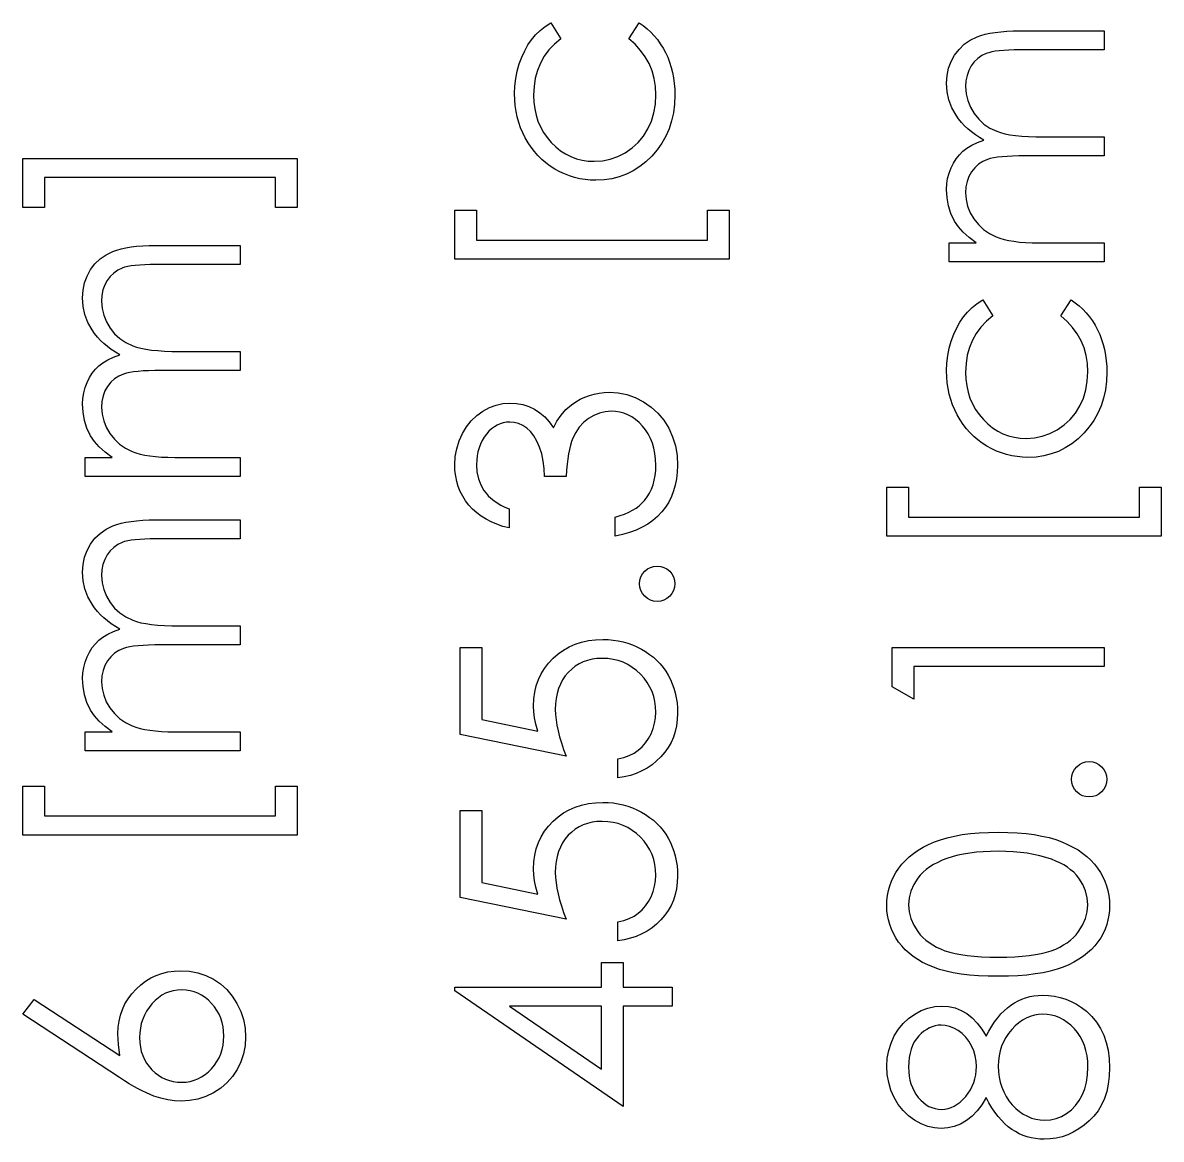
# Model space of a CAD drawing. Header units: millimetres. Extents: x -500 to 16, y 138 to 449.
# Drawn here: x -378.01 to -361.89, y 197.06 to 212.86 of the extents above; entities that cross this region are included whole.
import ezdxf

# ---------------------------------------------------------------- set-up
doc = ezdxf.new("R2010")
doc.units = ezdxf.units.MM

msp = doc.modelspace()

# ---------------------------------------------------------------- linework, layer by layer
at = {"color": 7, "linetype": 'Continuous', "flags": 128}
for points in [[(-370.532, 212.863), (-370.392, 212.638), (-370.392, 212.638), (-370.482, 212.562), (-370.56, 212.478), (-370.626, 212.389), (-370.68, 212.292), (-370.722, 212.189), (-370.752, 212.079), (-370.77, 211.963), (-370.776, 211.84), (-370.776, 211.84), (-370.772, 211.741), (-370.761, 211.646), (-370.741, 211.556), (-370.714, 211.47), (-370.678, 211.389), (-370.635, 211.311), (-370.585, 211.238), (-370.526, 211.169), (-370.462, 211.106), (-370.394, 211.052), (-370.323, 211.006), (-370.248, 210.969), (-370.171, 210.939), (-370.09, 210.919), (-370.005, 210.906), (-369.917, 210.902), (-369.917, 210.902), (-369.802, 210.91), (-369.691, 210.933), (-369.583, 210.971), (-369.478, 211.024), (-369.382, 211.092), (-369.296, 211.17), (-369.222, 211.26), (-369.159, 211.362), (-369.109, 211.472), (-369.074, 211.589), (-369.053, 211.712), (-369.046, 211.842), (-369.046, 211.842), (-369.052, 211.961), (-369.07, 212.074), (-369.1, 212.182), (-369.142, 212.285), (-369.196, 212.381), (-369.262, 212.472), (-369.34, 212.558), (-369.43, 212.638), (-369.43, 212.638), (-369.282, 212.863), (-369.282, 212.863), (-369.224, 212.823), (-369.169, 212.778), (-369.117, 212.73), (-369.069, 212.679), (-369.024, 212.625), (-368.983, 212.567), (-368.944, 212.505), (-368.909, 212.441), (-368.878, 212.374), (-368.851, 212.304), (-368.828, 212.232), (-368.81, 212.158), (-368.795, 212.082), (-368.785, 212.002), (-368.778, 211.921), (-368.776, 211.838), (-368.776, 211.838), (-368.781, 211.71), (-368.797, 211.589), (-368.822, 211.473), (-368.858, 211.362), (-368.904, 211.257), (-368.96, 211.157), (-369.026, 211.064), (-369.102, 210.975), (-369.186, 210.895), (-369.273, 210.826), (-369.366, 210.767), (-369.462, 210.719), (-369.564, 210.681), (-369.669, 210.654), (-369.779, 210.638), (-369.893, 210.633), (-369.893, 210.633), (-369.971, 210.635), (-370.047, 210.643), (-370.122, 210.655), (-370.195, 210.673), (-370.267, 210.695), (-370.338, 210.723), (-370.407, 210.755), (-370.475, 210.792), (-370.541, 210.835), (-370.602, 210.88), (-370.66, 210.929), (-370.715, 210.983), (-370.765, 211.039), (-370.812, 211.1), (-370.855, 211.165), (-370.895, 211.233), (-370.93, 211.304), (-370.961, 211.377), (-370.987, 211.452), (-371.008, 211.53), (-371.025, 211.609), (-371.036, 211.69), (-371.043, 211.774), (-371.046, 211.86), (-371.046, 211.86), (-371.041, 211.967), (-371.029, 212.074), (-371.008, 212.178), (-370.979, 212.28), (-370.943, 212.377), (-370.902, 212.467), (-370.856, 212.549), (-370.805, 212.624), (-370.748, 212.692), (-370.683, 212.754), (-370.611, 212.812), (-370.532, 212.863)], [(-364.892, 209.479), (-364.892, 209.748), (-364.892, 209.748), (-364.511, 209.748), (-364.511, 209.748), (-364.609, 209.823), (-364.694, 209.898), (-364.763, 209.975), (-364.819, 210.052), (-364.819, 210.052), (-364.868, 210.161), (-364.903, 210.273), (-364.923, 210.387), (-364.93, 210.504), (-364.93, 210.504), (-364.926, 210.583), (-364.915, 210.66), (-364.895, 210.735), (-364.867, 210.808), (-364.833, 210.877), (-364.794, 210.939), (-364.749, 210.995), (-364.7, 211.044), (-364.642, 211.088), (-364.573, 211.129), (-364.493, 211.167), (-364.401, 211.202), (-364.401, 211.202), (-364.464, 211.238), (-364.523, 211.276), (-364.578, 211.317), (-364.629, 211.36), (-364.677, 211.405), (-364.721, 211.452), (-364.76, 211.501), (-364.796, 211.553), (-364.855, 211.66), (-364.897, 211.771), (-364.922, 211.886), (-364.93, 212.006), (-364.93, 212.006), (-364.923, 212.116), (-364.902, 212.219), (-364.867, 212.316), (-364.817, 212.406), (-364.754, 212.487), (-364.68, 212.558), (-364.595, 212.616), (-364.499, 212.664), (-364.445, 212.684), (-364.384, 212.701), (-364.317, 212.715), (-364.243, 212.727), (-364.164, 212.736), (-364.078, 212.743), (-363.986, 212.747), (-363.887, 212.748), (-363.887, 212.748), (-362.7, 212.748), (-362.7, 212.748), (-362.7, 212.479), (-362.7, 212.479), (-363.888, 212.479), (-363.888, 212.479), (-363.972, 212.478), (-364.05, 212.476), (-364.12, 212.472), (-364.184, 212.466), (-364.241, 212.459), (-364.291, 212.45), (-364.334, 212.44), (-364.37, 212.428), (-364.433, 212.398), (-364.489, 212.359), (-364.538, 212.311), (-364.581, 212.253), (-364.616, 212.189), (-364.641, 212.118), (-364.656, 212.042), (-364.661, 211.959), (-364.661, 211.959), (-364.653, 211.857), (-364.631, 211.761), (-364.593, 211.667), (-364.541, 211.579), (-364.476, 211.499), (-364.401, 211.43), (-364.316, 211.373), (-364.221, 211.327), (-364.166, 211.309), (-364.104, 211.292), (-364.033, 211.279), (-363.953, 211.268), (-363.866, 211.259), (-363.77, 211.253), (-363.665, 211.249), (-363.552, 211.248), (-363.552, 211.248), (-362.7, 211.248), (-362.7, 211.248), (-362.7, 210.979), (-362.7, 210.979), (-363.814, 210.979), (-363.814, 210.979), (-363.909, 210.978), (-363.996, 210.976), (-364.075, 210.972), (-364.145, 210.966), (-364.209, 210.959), (-364.263, 210.951), (-364.311, 210.94), (-364.35, 210.928), (-364.417, 210.899), (-364.477, 210.86), (-364.53, 210.811), (-364.576, 210.753), (-364.614, 210.689), (-364.64, 210.617), (-364.656, 210.54), (-364.661, 210.457), (-364.661, 210.457), (-364.654, 210.36), (-364.632, 210.265), (-364.595, 210.174), (-364.544, 210.086), (-364.48, 210.006), (-364.406, 209.936), (-364.323, 209.878), (-364.229, 209.831), (-364.176, 209.812), (-364.117, 209.795), (-364.05, 209.78), (-363.978, 209.769), (-363.899, 209.759), (-363.813, 209.753), (-363.721, 209.749), (-363.622, 209.748), (-363.622, 209.748), (-362.7, 209.748), (-362.7, 209.748), (-362.7, 209.479), (-362.7, 209.479), (-364.892, 209.479)], [(-374.122, 210.94), (-374.123, 210.248), (-374.123, 210.248), (-374.43, 210.248), (-374.43, 210.248), (-374.43, 210.671), (-374.43, 210.671), (-377.7, 210.671), (-377.7, 210.671), (-377.7, 210.248), (-377.7, 210.248), (-378.007, 210.248), (-378.007, 210.248), (-378.007, 210.94), (-378.007, 210.94), (-374.123, 210.94)], [(-371.892, 209.517), (-371.892, 210.21), (-371.892, 210.21), (-371.584, 210.21), (-371.584, 210.21), (-371.584, 209.786), (-371.584, 209.786), (-368.315, 209.786), (-368.315, 209.786), (-368.315, 210.21), (-368.315, 210.21), (-368.007, 210.21), (-368.007, 210.21), (-368.007, 209.517), (-368.007, 209.517), (-371.892, 209.517)], [(-377.122, 206.44), (-377.123, 206.71), (-377.123, 206.71), (-376.742, 206.71), (-376.742, 206.71), (-376.84, 206.784), (-376.924, 206.86), (-376.994, 206.936), (-377.05, 207.014), (-377.05, 207.014), (-377.099, 207.122), (-377.133, 207.234), (-377.154, 207.348), (-377.161, 207.466), (-377.161, 207.466), (-377.157, 207.545), (-377.145, 207.622), (-377.126, 207.697), (-377.098, 207.77), (-377.064, 207.839), (-377.025, 207.901), (-376.98, 207.957), (-376.931, 208.005), (-376.873, 208.049), (-376.803, 208.091), (-376.724, 208.128), (-376.632, 208.163), (-376.632, 208.163), (-376.695, 208.199), (-376.754, 208.238), (-376.809, 208.279), (-376.86, 208.321), (-376.907, 208.366), (-376.951, 208.413), (-376.991, 208.463), (-377.026, 208.514), (-377.085, 208.621), (-377.127, 208.733), (-377.153, 208.848), (-377.161, 208.967), (-377.161, 208.967), (-377.154, 209.077), (-377.133, 209.181), (-377.097, 209.277), (-377.047, 209.368), (-376.985, 209.449), (-376.911, 209.519), (-376.826, 209.578), (-376.73, 209.625), (-376.675, 209.645), (-376.615, 209.662), (-376.547, 209.676), (-376.474, 209.689), (-376.395, 209.698), (-376.309, 209.704), (-376.216, 209.708), (-376.118, 209.71), (-376.118, 209.71), (-374.93, 209.71), (-374.93, 209.71), (-374.93, 209.44), (-374.93, 209.44), (-376.119, 209.44), (-376.119, 209.44), (-376.203, 209.44), (-376.281, 209.437), (-376.351, 209.433), (-376.415, 209.428), (-376.472, 209.42), (-376.522, 209.411), (-376.565, 209.401), (-376.601, 209.389), (-376.663, 209.359), (-376.719, 209.32), (-376.769, 209.272), (-376.812, 209.215), (-376.847, 209.151), (-376.872, 209.08), (-376.887, 209.003), (-376.892, 208.92), (-376.892, 208.92), (-376.884, 208.819), (-376.862, 208.722), (-376.824, 208.629), (-376.772, 208.541), (-376.707, 208.46), (-376.632, 208.392), (-376.546, 208.335), (-376.451, 208.289), (-376.397, 208.27), (-376.335, 208.254), (-376.264, 208.241), (-376.184, 208.229), (-376.097, 208.221), (-376.001, 208.214), (-375.896, 208.211), (-375.783, 208.21), (-375.783, 208.21), (-374.93, 208.21), (-374.93, 208.21), (-374.93, 207.94), (-374.93, 207.94), (-376.045, 207.94), (-376.045, 207.94), (-376.139, 207.94), (-376.227, 207.937), (-376.305, 207.933), (-376.376, 207.928), (-376.439, 207.92), (-376.494, 207.912), (-376.541, 207.902), (-376.581, 207.89), (-376.648, 207.86), (-376.708, 207.821), (-376.761, 207.773), (-376.807, 207.715), (-376.844, 207.65), (-376.871, 207.579), (-376.886, 207.502), (-376.892, 207.419), (-376.892, 207.419), (-376.885, 207.321), (-376.862, 207.227), (-376.826, 207.136), (-376.775, 207.048), (-376.711, 206.967), (-376.637, 206.898), (-376.553, 206.839), (-376.46, 206.792), (-376.407, 206.773), (-376.347, 206.756), (-376.281, 206.742), (-376.209, 206.731), (-376.13, 206.721), (-376.044, 206.715), (-375.952, 206.711), (-375.853, 206.71), (-375.853, 206.71), (-374.93, 206.71), (-374.93, 206.71), (-374.93, 206.44), (-374.93, 206.44), (-377.123, 206.44)], [(-364.416, 208.94), (-364.276, 208.715), (-364.276, 208.715), (-364.367, 208.639), (-364.445, 208.555), (-364.511, 208.466), (-364.565, 208.369), (-364.607, 208.266), (-364.637, 208.156), (-364.655, 208.04), (-364.661, 207.917), (-364.661, 207.917), (-364.657, 207.818), (-364.645, 207.723), (-364.626, 207.633), (-364.599, 207.547), (-364.563, 207.466), (-364.52, 207.388), (-364.469, 207.315), (-364.41, 207.246), (-364.346, 207.183), (-364.278, 207.129), (-364.207, 207.083), (-364.133, 207.045), (-364.055, 207.016), (-363.974, 206.996), (-363.889, 206.983), (-363.802, 206.979), (-363.802, 206.979), (-363.687, 206.987), (-363.575, 207.009), (-363.468, 207.048), (-363.363, 207.101), (-363.266, 207.169), (-363.18, 207.247), (-363.106, 207.337), (-363.044, 207.439), (-362.994, 207.549), (-362.959, 207.666), (-362.938, 207.789), (-362.93, 207.919), (-362.93, 207.919), (-362.936, 208.038), (-362.954, 208.151), (-362.984, 208.259), (-363.026, 208.362), (-363.081, 208.458), (-363.147, 208.549), (-363.225, 208.635), (-363.315, 208.715), (-363.315, 208.715), (-363.167, 208.94), (-363.167, 208.94), (-363.109, 208.899), (-363.053, 208.855), (-363.002, 208.807), (-362.954, 208.756), (-362.909, 208.702), (-362.867, 208.643), (-362.829, 208.582), (-362.794, 208.518), (-362.763, 208.451), (-362.736, 208.381), (-362.713, 208.309), (-362.694, 208.235), (-362.68, 208.158), (-362.669, 208.079), (-362.663, 207.998), (-362.661, 207.914), (-362.661, 207.914), (-362.666, 207.787), (-362.681, 207.666), (-362.707, 207.55), (-362.742, 207.439), (-362.788, 207.334), (-362.844, 207.234), (-362.91, 207.14), (-362.987, 207.052), (-363.07, 206.972), (-363.158, 206.902), (-363.251, 206.844), (-363.347, 206.795), (-363.448, 206.758), (-363.553, 206.731), (-363.663, 206.715), (-363.778, 206.71), (-363.778, 206.71), (-363.855, 206.712), (-363.931, 206.72), (-364.007, 206.732), (-364.08, 206.75), (-364.152, 206.772), (-364.223, 206.8), (-364.292, 206.832), (-364.36, 206.869), (-364.425, 206.911), (-364.487, 206.957), (-364.545, 207.006), (-364.599, 207.06), (-364.65, 207.116), (-364.697, 207.177), (-364.74, 207.242), (-364.779, 207.31), (-364.815, 207.381), (-364.846, 207.454), (-364.871, 207.529), (-364.892, 207.607), (-364.909, 207.686), (-364.921, 207.767), (-364.928, 207.851), (-364.93, 207.937), (-364.93, 207.937), (-364.926, 208.044), (-364.913, 208.151), (-364.893, 208.255), (-364.864, 208.357), (-364.828, 208.454), (-364.787, 208.544), (-364.741, 208.626), (-364.69, 208.701), (-364.632, 208.768), (-364.568, 208.831), (-364.496, 208.889), (-364.416, 208.94)], [(-371.123, 205.979), (-371.123, 205.71), (-371.123, 205.71), (-371.213, 205.733), (-371.297, 205.762), (-371.376, 205.795), (-371.45, 205.833), (-371.519, 205.876), (-371.582, 205.924), (-371.64, 205.977), (-371.692, 206.035), (-371.739, 206.096), (-371.779, 206.16), (-371.814, 206.227), (-371.842, 206.297), (-371.864, 206.369), (-371.879, 206.445), (-371.889, 206.522), (-371.892, 206.603), (-371.892, 206.603), (-371.885, 206.72), (-371.865, 206.833), (-371.831, 206.942), (-371.784, 207.047), (-371.726, 207.144), (-371.658, 207.229), (-371.581, 207.303), (-371.494, 207.366), (-371.401, 207.415), (-371.307, 207.451), (-371.211, 207.472), (-371.112, 207.479), (-371.112, 207.479), (-371.017, 207.473), (-370.928, 207.457), (-370.843, 207.429), (-370.763, 207.391), (-370.689, 207.342), (-370.619, 207.282), (-370.555, 207.211), (-370.495, 207.128), (-370.495, 207.128), (-370.447, 207.223), (-370.387, 207.309), (-370.319, 207.386), (-370.239, 207.454), (-370.239, 207.454), (-370.179, 207.496), (-370.117, 207.532), (-370.053, 207.563), (-369.987, 207.588), (-369.919, 207.607), (-369.85, 207.621), (-369.779, 207.63), (-369.706, 207.633), (-369.706, 207.633), (-369.581, 207.624), (-369.458, 207.598), (-369.338, 207.556), (-369.221, 207.496), (-369.112, 207.421), (-369.016, 207.335), (-368.934, 207.235), (-368.864, 207.123), (-368.809, 207.002), (-368.769, 206.873), (-368.746, 206.737), (-368.738, 206.595), (-368.738, 206.595), (-368.742, 206.499), (-368.752, 206.406), (-368.77, 206.318), (-368.794, 206.234), (-368.826, 206.154), (-368.864, 206.078), (-368.91, 206.006), (-368.963, 205.938), (-369.022, 205.875), (-369.088, 205.818), (-369.161, 205.766), (-369.24, 205.72), (-369.326, 205.68), (-369.418, 205.646), (-369.517, 205.617), (-369.623, 205.594), (-369.623, 205.594), (-369.623, 205.863), (-369.623, 205.863), (-369.553, 205.885), (-369.489, 205.908), (-369.43, 205.935), (-369.376, 205.963), (-369.326, 205.993), (-369.282, 206.026), (-369.242, 206.061), (-369.208, 206.098), (-369.208, 206.098), (-369.17, 206.149), (-369.137, 206.204), (-369.109, 206.261), (-369.086, 206.322), (-369.069, 206.386), (-369.056, 206.454), (-369.048, 206.525), (-369.046, 206.6), (-369.046, 206.6), (-369.049, 206.684), (-369.058, 206.764), (-369.072, 206.839), (-369.093, 206.911), (-369.12, 206.978), (-369.153, 207.041), (-369.191, 207.099), (-369.236, 207.154), (-369.284, 207.203), (-369.335, 207.246), (-369.387, 207.282), (-369.442, 207.311), (-369.498, 207.334), (-369.557, 207.35), (-369.618, 207.36), (-369.68, 207.363), (-369.68, 207.363), (-369.764, 207.357), (-369.845, 207.338), (-369.923, 207.305), (-369.999, 207.259), (-370.068, 207.203), (-370.129, 207.138), (-370.18, 207.064), (-370.222, 206.981), (-370.24, 206.934), (-370.256, 206.881), (-370.27, 206.823), (-370.282, 206.758), (-370.293, 206.688), (-370.302, 206.612), (-370.31, 206.529), (-370.315, 206.44), (-370.315, 206.44), (-370.623, 206.44), (-370.623, 206.44), (-370.627, 206.551), (-370.64, 206.657), (-370.662, 206.758), (-370.694, 206.854), (-370.731, 206.941), (-370.774, 207.015), (-370.822, 207.076), (-370.874, 207.125), (-370.93, 207.162), (-370.989, 207.189), (-371.05, 207.204), (-371.114, 207.21), (-371.114, 207.21), (-371.16, 207.207), (-371.206, 207.199), (-371.25, 207.186), (-371.292, 207.167), (-371.332, 207.143), (-371.371, 207.113), (-371.409, 207.079), (-371.445, 207.038), (-371.477, 206.994), (-371.505, 206.948), (-371.529, 206.898), (-371.549, 206.845), (-371.564, 206.789), (-371.575, 206.731), (-371.582, 206.67), (-371.584, 206.606), (-371.584, 206.606), (-371.578, 206.504), (-371.558, 206.408), (-371.525, 206.321), (-371.479, 206.24), (-371.45, 206.202), (-371.417, 206.166), (-371.38, 206.131), (-371.337, 206.098), (-371.29, 206.065), (-371.239, 206.035), (-371.183, 206.006), (-371.123, 205.979)], [(-365.776, 205.594), (-365.776, 206.286), (-365.776, 206.286), (-365.469, 206.286), (-365.469, 206.286), (-365.469, 205.863), (-365.469, 205.863), (-362.2, 205.863), (-362.2, 205.863), (-362.2, 206.286), (-362.2, 206.286), (-361.892, 206.286), (-361.892, 206.286), (-361.892, 205.594), (-361.892, 205.594), (-365.776, 205.594)], [(-377.122, 202.556), (-377.123, 202.825), (-377.123, 202.825), (-376.742, 202.825), (-376.742, 202.825), (-376.84, 202.899), (-376.924, 202.975), (-376.994, 203.051), (-377.05, 203.129), (-377.05, 203.129), (-377.099, 203.238), (-377.133, 203.35), (-377.154, 203.464), (-377.161, 203.581), (-377.161, 203.581), (-377.157, 203.66), (-377.145, 203.737), (-377.126, 203.812), (-377.098, 203.885), (-377.064, 203.954), (-377.025, 204.016), (-376.98, 204.072), (-376.931, 204.121), (-376.873, 204.164), (-376.803, 204.206), (-376.724, 204.244), (-376.632, 204.279), (-376.632, 204.279), (-376.695, 204.315), (-376.754, 204.353), (-376.809, 204.394), (-376.86, 204.437), (-376.907, 204.482), (-376.951, 204.529), (-376.991, 204.578), (-377.026, 204.63), (-377.085, 204.737), (-377.127, 204.848), (-377.153, 204.963), (-377.161, 205.083), (-377.161, 205.083), (-377.154, 205.193), (-377.133, 205.296), (-377.097, 205.393), (-377.047, 205.483), (-376.985, 205.564), (-376.911, 205.634), (-376.826, 205.693), (-376.73, 205.741), (-376.675, 205.761), (-376.615, 205.777), (-376.547, 205.792), (-376.474, 205.804), (-376.395, 205.813), (-376.309, 205.82), (-376.216, 205.824), (-376.118, 205.825), (-376.118, 205.825), (-374.93, 205.825), (-374.93, 205.825), (-374.93, 205.556), (-374.93, 205.556), (-376.119, 205.556), (-376.119, 205.556), (-376.203, 205.555), (-376.281, 205.553), (-376.351, 205.548), (-376.415, 205.543), (-376.472, 205.536), (-376.522, 205.527), (-376.565, 205.517), (-376.601, 205.505), (-376.663, 205.475), (-376.719, 205.436), (-376.769, 205.387), (-376.812, 205.33), (-376.847, 205.266), (-376.872, 205.195), (-376.887, 205.119), (-376.892, 205.036), (-376.892, 205.036), (-376.884, 204.934), (-376.862, 204.838), (-376.824, 204.744), (-376.772, 204.656), (-376.707, 204.576), (-376.632, 204.507), (-376.546, 204.45), (-376.451, 204.404), (-376.397, 204.386), (-376.335, 204.369), (-376.264, 204.356), (-376.184, 204.345), (-376.097, 204.336), (-376.001, 204.33), (-375.896, 204.326), (-375.783, 204.325), (-375.783, 204.325), (-374.93, 204.325), (-374.93, 204.325), (-374.93, 204.056), (-374.93, 204.056), (-376.045, 204.056), (-376.045, 204.056), (-376.139, 204.055), (-376.227, 204.053), (-376.305, 204.048), (-376.376, 204.043), (-376.439, 204.036), (-376.494, 204.027), (-376.541, 204.017), (-376.581, 204.005), (-376.648, 203.976), (-376.708, 203.937), (-376.761, 203.888), (-376.807, 203.83), (-376.844, 203.765), (-376.871, 203.694), (-376.886, 203.617), (-376.892, 203.534), (-376.892, 203.534), (-376.885, 203.437), (-376.862, 203.342), (-376.826, 203.251), (-376.775, 203.163), (-376.711, 203.083), (-376.637, 203.013), (-376.553, 202.955), (-376.46, 202.908), (-376.407, 202.889), (-376.347, 202.872), (-376.281, 202.857), (-376.209, 202.846), (-376.13, 202.836), (-376.044, 202.83), (-375.952, 202.826), (-375.853, 202.825), (-375.853, 202.825), (-374.93, 202.825), (-374.93, 202.825), (-374.93, 202.556), (-374.93, 202.556), (-377.123, 202.556)], [(-369.276, 204.921), (-369.272, 204.971), (-369.258, 205.017), (-369.236, 205.059), (-369.204, 205.098), (-369.165, 205.13), (-369.123, 205.153), (-369.077, 205.166), (-369.026, 205.171), (-369.026, 205.171), (-368.977, 205.166), (-368.931, 205.153), (-368.889, 205.13), (-368.85, 205.098), (-368.818, 205.059), (-368.795, 205.017), (-368.781, 204.971), (-368.776, 204.921), (-368.776, 204.921), (-368.781, 204.871), (-368.795, 204.826), (-368.818, 204.783), (-368.85, 204.744), (-368.889, 204.713), (-368.931, 204.69), (-368.977, 204.676), (-369.026, 204.671), (-369.026, 204.671), (-369.077, 204.676), (-369.123, 204.69), (-369.165, 204.713), (-369.204, 204.744), (-369.236, 204.783), (-369.258, 204.826), (-369.272, 204.871), (-369.276, 204.921)], [(-371.815, 204.017), (-371.507, 204.017), (-371.507, 204.017), (-371.507, 202.997), (-371.507, 202.997), (-370.718, 202.835), (-370.718, 202.835), (-370.743, 202.931), (-370.762, 203.021), (-370.773, 203.107), (-370.776, 203.189), (-370.776, 203.189), (-370.772, 203.289), (-370.759, 203.385), (-370.738, 203.476), (-370.707, 203.564), (-370.669, 203.646), (-370.621, 203.723), (-370.566, 203.797), (-370.501, 203.866), (-370.43, 203.928), (-370.353, 203.982), (-370.273, 204.029), (-370.187, 204.066), (-370.096, 204.095), (-370.001, 204.116), (-369.9, 204.128), (-369.795, 204.133), (-369.795, 204.133), (-369.722, 204.13), (-369.65, 204.124), (-369.579, 204.113), (-369.51, 204.098), (-369.444, 204.079), (-369.377, 204.056), (-369.313, 204.027), (-369.251, 203.996), (-369.191, 203.96), (-369.134, 203.921), (-369.081, 203.88), (-369.031, 203.835), (-368.986, 203.787), (-368.944, 203.736), (-368.905, 203.683), (-368.87, 203.625), (-368.839, 203.566), (-368.813, 203.504), (-368.79, 203.44), (-368.771, 203.374), (-368.757, 203.306), (-368.746, 203.235), (-368.74, 203.161), (-368.738, 203.086), (-368.738, 203.086), (-368.742, 202.997), (-368.753, 202.911), (-368.771, 202.829), (-368.797, 202.75), (-368.831, 202.675), (-368.871, 202.603), (-368.919, 202.535), (-368.974, 202.47), (-369.035, 202.411), (-369.1, 202.358), (-369.17, 202.311), (-369.245, 202.27), (-369.323, 202.236), (-369.406, 202.208), (-369.493, 202.187), (-369.584, 202.171), (-369.584, 202.171), (-369.584, 202.44), (-369.584, 202.44), (-369.499, 202.462), (-369.422, 202.49), (-369.354, 202.524), (-369.294, 202.564), (-369.241, 202.612), (-369.194, 202.666), (-369.151, 202.728), (-369.114, 202.797), (-369.084, 202.871), (-369.063, 202.946), (-369.05, 203.023), (-369.046, 203.102), (-369.046, 203.102), (-369.049, 203.179), (-369.06, 203.253), (-369.076, 203.324), (-369.1, 203.393), (-369.13, 203.458), (-369.168, 203.521), (-369.212, 203.582), (-369.263, 203.639), (-369.319, 203.692), (-369.379, 203.737), (-369.442, 203.776), (-369.508, 203.808), (-369.578, 203.832), (-369.65, 203.85), (-369.727, 203.86), (-369.806, 203.863), (-369.806, 203.863), (-369.879, 203.86), (-369.947, 203.851), (-370.012, 203.836), (-370.073, 203.814), (-370.132, 203.786), (-370.186, 203.753), (-370.237, 203.713), (-370.285, 203.666), (-370.328, 203.615), (-370.365, 203.559), (-370.397, 203.5), (-370.422, 203.436), (-370.443, 203.368), (-370.457, 203.296), (-370.466, 203.22), (-370.469, 203.14), (-370.469, 203.14), (-370.466, 203.07), (-370.459, 202.996), (-370.447, 202.919), (-370.43, 202.838), (-370.409, 202.754), (-370.382, 202.666), (-370.351, 202.574), (-370.315, 202.479), (-370.315, 202.479), (-371.815, 202.786), (-371.815, 202.786), (-371.815, 204.017)], [(-365.699, 203.463), (-365.7, 204.017), (-365.7, 204.017), (-362.7, 204.017), (-362.7, 204.017), (-362.7, 203.748), (-362.7, 203.748), (-365.392, 203.748), (-365.392, 203.748), (-365.392, 203.286), (-365.392, 203.286), (-365.7, 203.463)], [(-363.161, 202.152), (-363.156, 202.202), (-363.143, 202.248), (-363.12, 202.29), (-363.088, 202.329), (-363.05, 202.36), (-363.008, 202.384), (-362.962, 202.397), (-362.911, 202.402), (-362.911, 202.402), (-362.862, 202.397), (-362.816, 202.384), (-362.773, 202.36), (-362.735, 202.329), (-362.703, 202.29), (-362.68, 202.248), (-362.666, 202.202), (-362.661, 202.152), (-362.661, 202.152), (-362.666, 202.102), (-362.68, 202.056), (-362.703, 202.014), (-362.735, 201.975), (-362.773, 201.943), (-362.816, 201.92), (-362.862, 201.907), (-362.911, 201.902), (-362.911, 201.902), (-362.962, 201.907), (-363.008, 201.92), (-363.05, 201.943), (-363.088, 201.975), (-363.12, 202.014), (-363.143, 202.056), (-363.156, 202.102), (-363.161, 202.152)], [(-378.007, 201.363), (-378.007, 202.056), (-378.007, 202.056), (-377.7, 202.056), (-377.7, 202.056), (-377.7, 201.633), (-377.7, 201.633), (-374.43, 201.633), (-374.43, 201.633), (-374.43, 202.056), (-374.43, 202.056), (-374.123, 202.056), (-374.123, 202.056), (-374.123, 201.363), (-374.123, 201.363), (-378.007, 201.363)], [(-371.815, 201.71), (-371.507, 201.71), (-371.507, 201.71), (-371.507, 200.689), (-371.507, 200.689), (-370.718, 200.527), (-370.718, 200.527), (-370.743, 200.623), (-370.762, 200.714), (-370.773, 200.8), (-370.776, 200.881), (-370.776, 200.881), (-370.772, 200.981), (-370.759, 201.077), (-370.738, 201.169), (-370.707, 201.256), (-370.669, 201.338), (-370.621, 201.416), (-370.566, 201.489), (-370.501, 201.558), (-370.43, 201.621), (-370.353, 201.675), (-370.273, 201.721), (-370.187, 201.758), (-370.096, 201.788), (-370.001, 201.808), (-369.9, 201.821), (-369.795, 201.825), (-369.795, 201.825), (-369.722, 201.823), (-369.65, 201.817), (-369.579, 201.806), (-369.51, 201.791), (-369.444, 201.771), (-369.377, 201.748), (-369.313, 201.72), (-369.251, 201.688), (-369.191, 201.652), (-369.134, 201.613), (-369.081, 201.572), (-369.031, 201.527), (-368.986, 201.479), (-368.944, 201.428), (-368.905, 201.375), (-368.87, 201.318), (-368.839, 201.258), (-368.813, 201.196), (-368.79, 201.133), (-368.771, 201.067), (-368.757, 200.998), (-368.746, 200.927), (-368.74, 200.854), (-368.738, 200.779), (-368.738, 200.779), (-368.742, 200.689), (-368.753, 200.603), (-368.771, 200.521), (-368.797, 200.442), (-368.831, 200.367), (-368.871, 200.295), (-368.919, 200.227), (-368.974, 200.163), (-369.035, 200.103), (-369.1, 200.05), (-369.17, 200.003), (-369.245, 199.963), (-369.323, 199.928), (-369.406, 199.901), (-369.493, 199.879), (-369.584, 199.863), (-369.584, 199.863), (-369.584, 200.133), (-369.584, 200.133), (-369.499, 200.154), (-369.422, 200.182), (-369.354, 200.216), (-369.294, 200.256), (-369.241, 200.304), (-369.194, 200.359), (-369.151, 200.42), (-369.114, 200.49), (-369.084, 200.563), (-369.063, 200.639), (-369.05, 200.716), (-369.046, 200.794), (-369.046, 200.794), (-369.049, 200.871), (-369.06, 200.945), (-369.076, 201.017), (-369.1, 201.085), (-369.13, 201.151), (-369.168, 201.214), (-369.212, 201.274), (-369.263, 201.332), (-369.319, 201.384), (-369.379, 201.429), (-369.442, 201.468), (-369.508, 201.5), (-369.578, 201.524), (-369.65, 201.542), (-369.727, 201.552), (-369.806, 201.556), (-369.806, 201.556), (-369.879, 201.553), (-369.947, 201.544), (-370.012, 201.528), (-370.073, 201.506), (-370.132, 201.479), (-370.186, 201.445), (-370.237, 201.405), (-370.285, 201.359), (-370.328, 201.308), (-370.365, 201.252), (-370.397, 201.192), (-370.422, 201.128), (-370.443, 201.061), (-370.457, 200.988), (-370.466, 200.913), (-370.469, 200.832), (-370.469, 200.832), (-370.466, 200.762), (-370.459, 200.689), (-370.447, 200.612), (-370.43, 200.53), (-370.409, 200.446), (-370.382, 200.358), (-370.351, 200.267), (-370.315, 200.171), (-370.315, 200.171), (-371.815, 200.479), (-371.815, 200.479), (-371.815, 201.71)], [(-364.198, 199.363), (-364.343, 199.365), (-364.478, 199.371), (-364.606, 199.381), (-364.725, 199.395), (-364.836, 199.413), (-364.938, 199.435), (-365.032, 199.461), (-365.117, 199.49), (-365.196, 199.523), (-365.27, 199.56), (-365.338, 199.6), (-365.403, 199.643), (-365.462, 199.69), (-365.516, 199.739), (-365.565, 199.792), (-365.609, 199.848), (-365.648, 199.907), (-365.683, 199.968), (-365.711, 200.03), (-365.734, 200.094), (-365.753, 200.16), (-365.766, 200.227), (-365.774, 200.295), (-365.776, 200.366), (-365.776, 200.366), (-365.774, 200.438), (-365.766, 200.508), (-365.753, 200.576), (-365.734, 200.643), (-365.711, 200.708), (-365.681, 200.771), (-365.648, 200.833), (-365.608, 200.892), (-365.564, 200.949), (-365.513, 201.004), (-365.459, 201.055), (-365.398, 201.103), (-365.332, 201.148), (-365.261, 201.19), (-365.185, 201.229), (-365.103, 201.265), (-365.016, 201.297), (-364.92, 201.325), (-364.818, 201.348), (-364.709, 201.368), (-364.592, 201.383), (-364.468, 201.393), (-364.337, 201.399), (-364.198, 201.402), (-364.198, 201.402), (-364.061, 201.399), (-363.93, 201.393), (-363.806, 201.383), (-363.691, 201.368), (-363.582, 201.349), (-363.48, 201.326), (-363.385, 201.298), (-363.298, 201.267), (-363.217, 201.231), (-363.141, 201.193), (-363.07, 201.151), (-363.004, 201.106), (-362.944, 201.058), (-362.889, 201.006), (-362.838, 200.952), (-362.793, 200.894), (-362.753, 200.834), (-362.719, 200.772), (-362.689, 200.708), (-362.665, 200.643), (-362.647, 200.577), (-362.633, 200.508), (-362.625, 200.438), (-362.623, 200.366), (-362.623, 200.366), (-362.625, 200.295), (-362.633, 200.227), (-362.646, 200.16), (-362.664, 200.095), (-362.687, 200.031), (-362.716, 199.969), (-362.749, 199.909), (-362.788, 199.851), (-362.832, 199.795), (-362.88, 199.742), (-362.935, 199.693), (-362.994, 199.646), (-363.058, 199.603), (-363.127, 199.563), (-363.202, 199.526), (-363.281, 199.492), (-363.367, 199.462), (-363.462, 199.436), (-363.564, 199.414), (-363.674, 199.396), (-363.793, 199.381), (-363.92, 199.371), (-364.055, 199.365), (-364.198, 199.363)], [(-364.199, 199.633), (-364.079, 199.634), (-363.966, 199.639), (-363.861, 199.646), (-363.763, 199.655), (-363.673, 199.669), (-363.591, 199.684), (-363.516, 199.703), (-363.448, 199.725), (-363.386, 199.749), (-363.329, 199.776), (-363.275, 199.806), (-363.224, 199.838), (-363.178, 199.874), (-363.135, 199.911), (-363.097, 199.952), (-363.062, 199.996), (-363.004, 200.087), (-362.963, 200.181), (-362.939, 200.277), (-362.93, 200.375), (-362.93, 200.375), (-362.938, 200.475), (-362.962, 200.571), (-363.002, 200.663), (-363.059, 200.753), (-363.093, 200.795), (-363.131, 200.835), (-363.174, 200.872), (-363.22, 200.907), (-363.27, 200.939), (-363.325, 200.969), (-363.383, 200.995), (-363.445, 201.019), (-363.445, 201.019), (-363.526, 201.045), (-363.61, 201.069), (-363.698, 201.088), (-363.79, 201.104), (-363.886, 201.116), (-363.987, 201.125), (-364.091, 201.131), (-364.2, 201.133), (-364.2, 201.133), (-364.308, 201.131), (-364.411, 201.127), (-364.509, 201.118), (-364.602, 201.107), (-364.691, 201.093), (-364.773, 201.076), (-364.852, 201.055), (-364.925, 201.032), (-364.993, 201.005), (-365.056, 200.976), (-365.115, 200.945), (-365.169, 200.911), (-365.219, 200.875), (-365.263, 200.836), (-365.303, 200.795), (-365.338, 200.752), (-365.395, 200.661), (-365.436, 200.569), (-365.46, 200.473), (-365.469, 200.375), (-365.469, 200.375), (-365.46, 200.276), (-365.436, 200.179), (-365.395, 200.086), (-365.338, 199.996), (-365.303, 199.952), (-365.265, 199.912), (-365.223, 199.874), (-365.177, 199.839), (-365.126, 199.807), (-365.073, 199.777), (-365.015, 199.75), (-364.953, 199.725), (-364.886, 199.704), (-364.811, 199.685), (-364.728, 199.669), (-364.637, 199.656), (-364.539, 199.646), (-364.434, 199.639), (-364.32, 199.634), (-364.2, 199.633)], [(-371.892, 199.155), (-371.892, 199.21), (-371.892, 199.21), (-369.815, 199.21), (-369.815, 199.21), (-369.815, 199.556), (-369.815, 199.556), (-369.507, 199.556), (-369.507, 199.556), (-369.507, 199.21), (-369.507, 199.21), (-368.815, 199.21), (-368.815, 199.21), (-368.815, 198.94), (-368.815, 198.94), (-369.507, 198.94), (-369.507, 198.94), (-369.507, 197.517), (-369.507, 197.517), (-371.892, 199.155)], [(-378.007, 198.825), (-377.844, 199.032), (-377.844, 199.032), (-376.632, 198.24), (-376.632, 198.24), (-376.654, 198.398), (-376.661, 198.55), (-376.661, 198.55), (-376.657, 198.642), (-376.645, 198.729), (-376.625, 198.814), (-376.597, 198.894), (-376.561, 198.971), (-376.517, 199.045), (-376.465, 199.115), (-376.404, 199.181), (-376.338, 199.242), (-376.269, 199.295), (-376.195, 199.339), (-376.118, 199.375), (-376.037, 199.404), (-375.953, 199.424), (-375.864, 199.436), (-375.772, 199.44), (-375.772, 199.44), (-375.647, 199.433), (-375.527, 199.41), (-375.414, 199.373), (-375.307, 199.32), (-375.208, 199.254), (-375.12, 199.175), (-375.043, 199.083), (-374.976, 198.979), (-374.922, 198.866), (-374.884, 198.749), (-374.861, 198.628), (-374.853, 198.503), (-374.853, 198.503), (-374.861, 198.382), (-374.883, 198.265), (-374.92, 198.153), (-374.972, 198.045), (-375.038, 197.946), (-375.115, 197.857), (-375.205, 197.78), (-375.306, 197.714), (-375.416, 197.662), (-375.529, 197.624), (-375.646, 197.602), (-375.767, 197.594), (-375.767, 197.594), (-375.859, 197.599), (-375.955, 197.613), (-376.052, 197.636), (-376.152, 197.667), (-376.204, 197.688), (-376.258, 197.711), (-376.315, 197.739), (-376.374, 197.77), (-376.437, 197.804), (-376.501, 197.842), (-376.569, 197.884), (-376.638, 197.929), (-376.638, 197.929), (-378.007, 198.825)], [(-376.353, 198.494), (-376.35, 198.425), (-376.343, 198.36), (-376.329, 198.298), (-376.31, 198.24), (-376.285, 198.184), (-376.255, 198.133), (-376.22, 198.084), (-376.179, 198.038), (-376.135, 197.997), (-376.087, 197.962), (-376.038, 197.932), (-375.986, 197.907), (-375.932, 197.888), (-375.876, 197.874), (-375.817, 197.866), (-375.756, 197.863), (-375.756, 197.863), (-375.695, 197.866), (-375.637, 197.875), (-375.581, 197.89), (-375.528, 197.911), (-375.476, 197.938), (-375.427, 197.971), (-375.38, 198.009), (-375.335, 198.054), (-375.294, 198.104), (-375.259, 198.155), (-375.229, 198.21), (-375.204, 198.266), (-375.186, 198.325), (-375.172, 198.387), (-375.164, 198.451), (-375.161, 198.517), (-375.161, 198.517), (-375.164, 198.584), (-375.172, 198.648), (-375.186, 198.71), (-375.204, 198.768), (-375.229, 198.825), (-375.259, 198.879), (-375.294, 198.93), (-375.335, 198.979), (-375.38, 199.024), (-375.427, 199.064), (-375.476, 199.096), (-375.528, 199.123), (-375.581, 199.144), (-375.637, 199.159), (-375.695, 199.168), (-375.756, 199.171), (-375.756, 199.171), (-375.817, 199.168), (-375.876, 199.158), (-375.932, 199.143), (-375.986, 199.122), (-376.038, 199.094), (-376.087, 199.059), (-376.135, 199.019), (-376.179, 198.973), (-376.22, 198.922), (-376.255, 198.868), (-376.285, 198.812), (-376.31, 198.754), (-376.329, 198.693), (-376.343, 198.629), (-376.35, 198.563), (-376.353, 198.494)], [(-364.371, 198.514), (-364.332, 198.588), (-364.291, 198.655), (-364.25, 198.718), (-364.207, 198.776), (-364.162, 198.829), (-364.117, 198.876), (-364.07, 198.918), (-364.021, 198.955), (-363.971, 198.988), (-363.919, 199.016), (-363.865, 199.04), (-363.811, 199.059), (-363.754, 199.075), (-363.695, 199.086), (-363.635, 199.092), (-363.573, 199.094), (-363.573, 199.094), (-363.487, 199.091), (-363.403, 199.08), (-363.321, 199.062), (-363.242, 199.038), (-363.165, 199.005), (-363.092, 198.966), (-363.02, 198.92), (-362.952, 198.867), (-362.952, 198.867), (-362.875, 198.794), (-362.808, 198.713), (-362.751, 198.625), (-362.705, 198.529), (-362.669, 198.425), (-362.643, 198.315), (-362.628, 198.196), (-362.623, 198.071), (-362.623, 198.071), (-362.627, 197.95), (-362.641, 197.836), (-362.663, 197.73), (-362.695, 197.632), (-362.736, 197.541), (-362.785, 197.458), (-362.844, 197.382), (-362.912, 197.314), (-362.985, 197.253), (-363.06, 197.201), (-363.137, 197.157), (-363.215, 197.12), (-363.296, 197.092), (-363.379, 197.072), (-363.463, 197.06), (-363.549, 197.056), (-363.549, 197.056), (-363.612, 197.058), (-363.673, 197.065), (-363.733, 197.076), (-363.791, 197.091), (-363.847, 197.11), (-363.903, 197.134), (-363.956, 197.163), (-364.008, 197.195), (-364.058, 197.233), (-364.107, 197.276), (-364.154, 197.324), (-364.2, 197.378), (-364.245, 197.437), (-364.288, 197.502), (-364.331, 197.572), (-364.371, 197.648), (-364.371, 197.648), (-364.43, 197.545), (-364.496, 197.456), (-364.57, 197.381), (-364.65, 197.319), (-364.734, 197.271), (-364.822, 197.237), (-364.913, 197.216), (-365.007, 197.21), (-365.007, 197.21), (-365.102, 197.217), (-365.197, 197.238), (-365.29, 197.275), (-365.383, 197.326), (-365.469, 197.389), (-365.546, 197.464), (-365.614, 197.549), (-365.671, 197.646), (-365.718, 197.75), (-365.75, 197.859), (-365.77, 197.972), (-365.776, 198.089), (-365.776, 198.089), (-365.77, 198.203), (-365.75, 198.312), (-365.716, 198.417), (-365.67, 198.518), (-365.612, 198.612), (-365.544, 198.695), (-365.468, 198.767), (-365.382, 198.828), (-365.289, 198.877), (-365.194, 198.912), (-365.097, 198.933), (-364.998, 198.94), (-364.998, 198.94), (-364.901, 198.934), (-364.809, 198.914), (-364.723, 198.88), (-364.642, 198.834), (-364.566, 198.774), (-364.496, 198.701), (-364.43, 198.614), (-364.371, 198.514)], [(-369.815, 198.94), (-371.118, 198.94), (-371.118, 198.94), (-369.815, 198.046), (-369.815, 198.046), (-369.815, 198.94)], [(-364.199, 198.091), (-364.197, 198.011), (-364.187, 197.935), (-364.172, 197.862), (-364.15, 197.792), (-364.122, 197.725), (-364.088, 197.661), (-364.048, 197.601), (-364.002, 197.545), (-363.951, 197.493), (-363.898, 197.449), (-363.844, 197.411), (-363.787, 197.38), (-363.728, 197.356), (-363.668, 197.339), (-363.605, 197.329), (-363.54, 197.325), (-363.54, 197.325), (-363.459, 197.331), (-363.381, 197.348), (-363.305, 197.378), (-363.232, 197.419), (-363.163, 197.47), (-363.104, 197.532), (-363.052, 197.602), (-363.009, 197.682), (-362.975, 197.77), (-362.95, 197.865), (-362.935, 197.966), (-362.93, 198.074), (-362.93, 198.074), (-362.933, 198.158), (-362.942, 198.237), (-362.957, 198.312), (-362.978, 198.383), (-363.005, 198.449), (-363.038, 198.511), (-363.076, 198.568), (-363.121, 198.621), (-363.17, 198.669), (-363.221, 198.71), (-363.274, 198.746), (-363.329, 198.774), (-363.385, 198.796), (-363.444, 198.812), (-363.505, 198.822), (-363.568, 198.825), (-363.568, 198.825), (-363.629, 198.821), (-363.688, 198.812), (-363.746, 198.795), (-363.802, 198.771), (-363.856, 198.741), (-363.908, 198.704), (-363.959, 198.66), (-364.008, 198.61), (-364.053, 198.554), (-364.092, 198.497), (-364.124, 198.436), (-364.151, 198.372), (-364.172, 198.306), (-364.188, 198.237), (-364.197, 198.166), (-364.2, 198.091)], [(-365.469, 198.074), (-365.466, 198.011), (-365.46, 197.951), (-365.45, 197.893), (-365.435, 197.839), (-365.415, 197.786), (-365.391, 197.738), (-365.364, 197.692), (-365.331, 197.648), (-365.296, 197.608), (-365.259, 197.574), (-365.22, 197.545), (-365.18, 197.521), (-365.138, 197.503), (-365.094, 197.49), (-365.049, 197.481), (-365.002, 197.479), (-365.002, 197.479), (-364.956, 197.482), (-364.91, 197.49), (-364.866, 197.504), (-364.823, 197.524), (-364.781, 197.55), (-364.739, 197.581), (-364.7, 197.618), (-364.66, 197.66), (-364.624, 197.707), (-364.593, 197.755), (-364.567, 197.805), (-364.546, 197.857), (-364.529, 197.911), (-364.517, 197.967), (-364.51, 198.025), (-364.507, 198.085), (-364.507, 198.085), (-364.511, 198.161), (-364.525, 198.235), (-364.546, 198.308), (-364.577, 198.378), (-364.615, 198.443), (-364.659, 198.501), (-364.71, 198.551), (-364.767, 198.594), (-364.827, 198.627), (-364.887, 198.652), (-364.948, 198.666), (-365.008, 198.671), (-365.008, 198.671), (-365.051, 198.669), (-365.093, 198.661), (-365.133, 198.649), (-365.173, 198.633), (-365.212, 198.611), (-365.251, 198.585), (-365.288, 198.554), (-365.325, 198.518), (-365.358, 198.478), (-365.388, 198.433), (-365.412, 198.384), (-365.433, 198.33), (-365.448, 198.273), (-365.46, 198.211), (-365.466, 198.145), (-365.469, 198.074)]]:
    msp.add_lwpolyline(points, dxfattribs=at)

doc.saveas('drawing.dxf')
